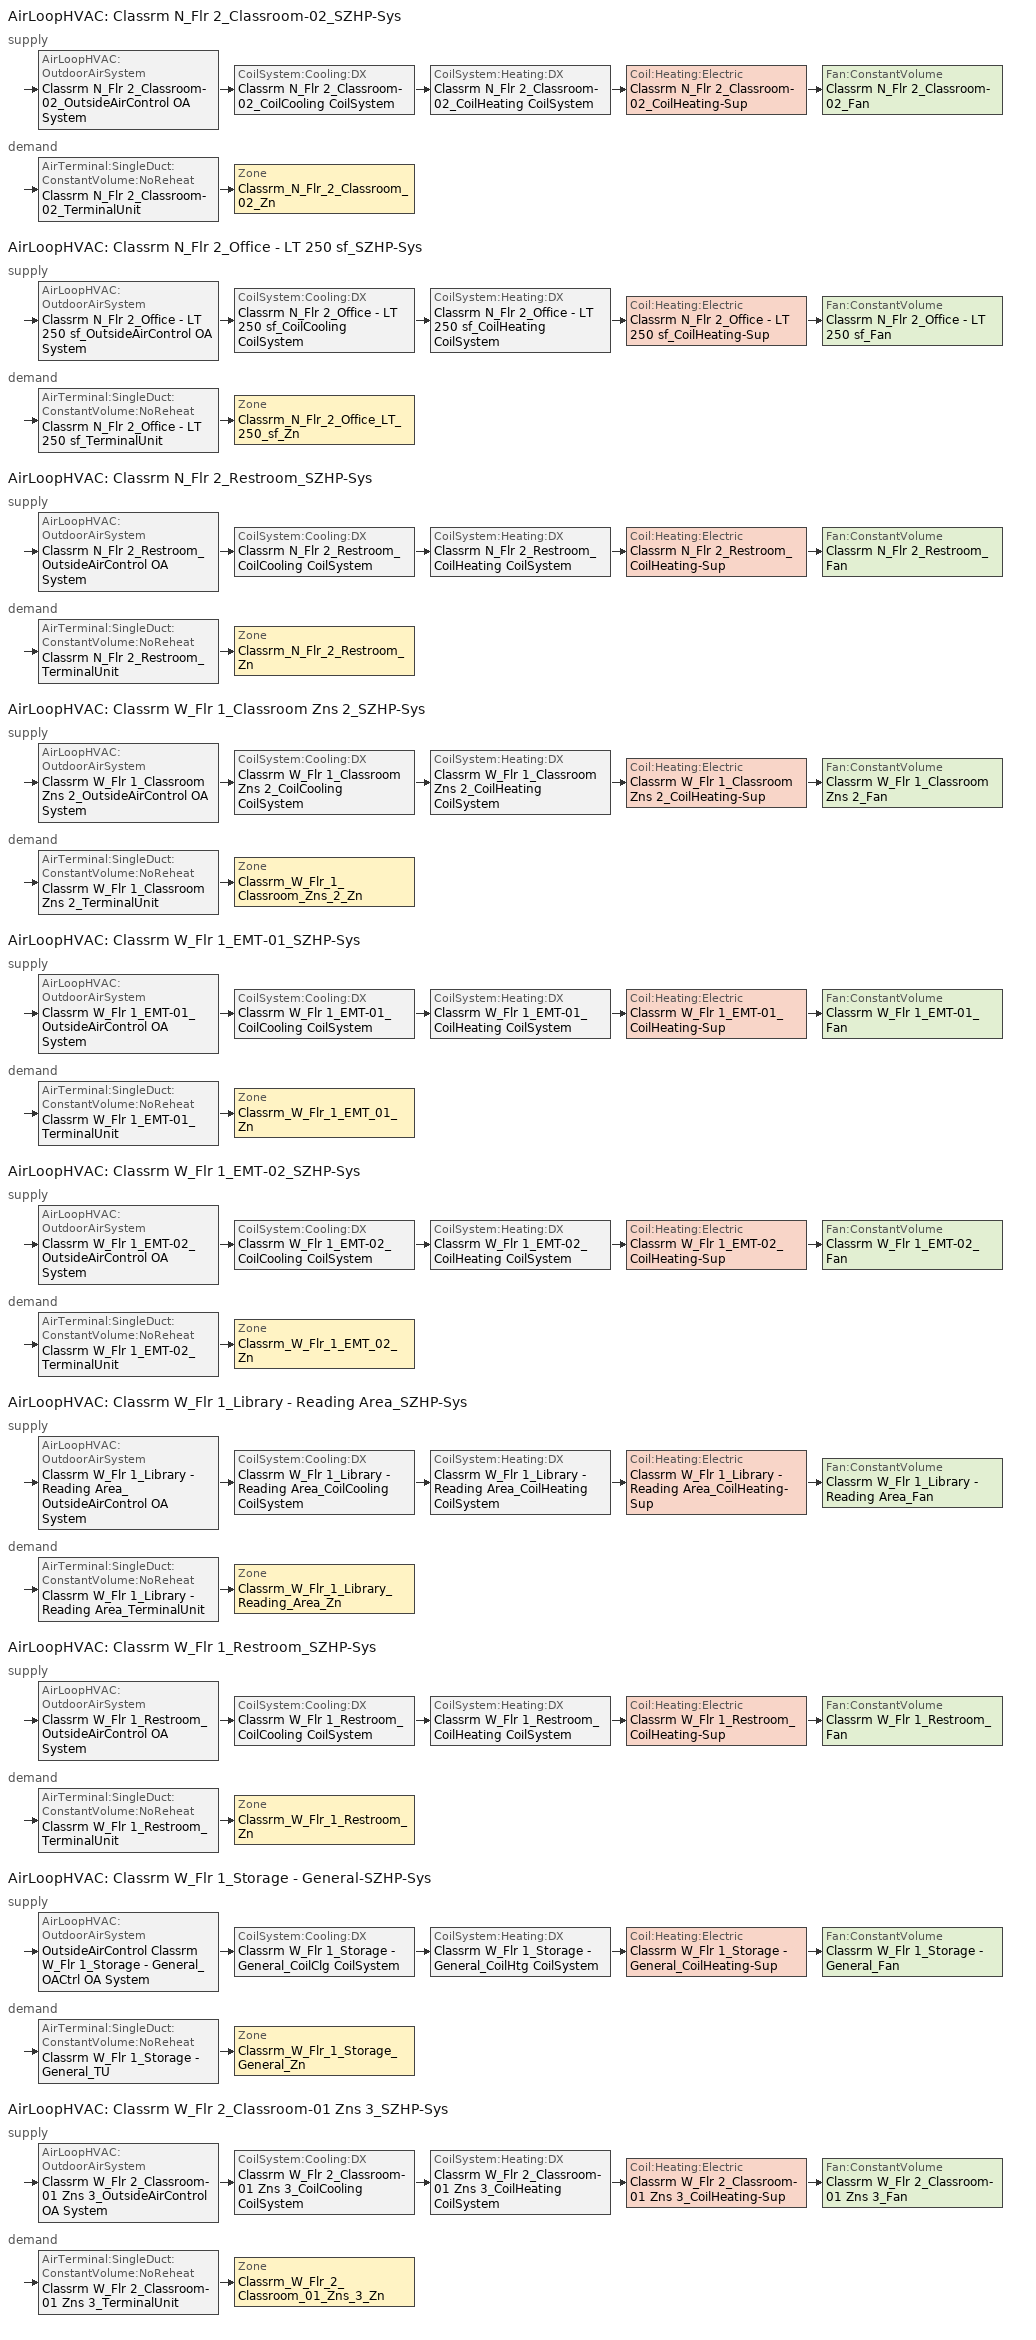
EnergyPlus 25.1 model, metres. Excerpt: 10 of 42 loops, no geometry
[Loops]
AirLoopHVAC 'Classrm N_Flr 2_Classroom-02_SZHP-Sys'
 supply: AirLoopHVAC:OutdoorAirSystem 'Classrm N_Flr 2_Classroom-02_OutsideAirControl OA System' > CoilSystem:Cooling:DX 'Classrm N_Flr 2_Classroom-02_CoilCooling CoilSystem' > CoilSystem:Heating:DX 'Classrm N_Flr 2_Classroom-02_CoilHeating CoilSystem' > Coil:Heating:Electric 'Classrm N_Flr 2_Classroom-02_CoilHeating-Sup' > Fan:ConstantVolume 'Classrm N_Flr 2_Classroom-02_Fan'
 demand: AirTerminal:SingleDuct:ConstantVolume:NoReheat 'Classrm N_Flr 2_Classroom-02_TerminalUnit' > Zone 'Classrm_N_Flr_2_Classroom_02_Zn'
AirLoopHVAC 'Classrm N_Flr 2_Office - LT 250 sf_SZHP-Sys'
 supply: AirLoopHVAC:OutdoorAirSystem 'Classrm N_Flr 2_Office - LT 250 sf_OutsideAirControl OA System' > CoilSystem:Cooling:DX 'Classrm N_Flr 2_Office - LT 250 sf_CoilCooling CoilSystem' > CoilSystem:Heating:DX 'Classrm N_Flr 2_Office - LT 250 sf_CoilHeating CoilSystem' > Coil:Heating:Electric 'Classrm N_Flr 2_Office - LT 250 sf_CoilHeating-Sup' > Fan:ConstantVolume 'Classrm N_Flr 2_Office - LT 250 sf_Fan'
 demand: AirTerminal:SingleDuct:ConstantVolume:NoReheat 'Classrm N_Flr 2_Office - LT 250 sf_TerminalUnit' > Zone 'Classrm_N_Flr_2_Office_LT_250_sf_Zn'
AirLoopHVAC 'Classrm N_Flr 2_Restroom_SZHP-Sys'
 supply: AirLoopHVAC:OutdoorAirSystem 'Classrm N_Flr 2_Restroom_OutsideAirControl OA System' > CoilSystem:Cooling:DX 'Classrm N_Flr 2_Restroom_CoilCooling CoilSystem' > CoilSystem:Heating:DX 'Classrm N_Flr 2_Restroom_CoilHeating CoilSystem' > Coil:Heating:Electric 'Classrm N_Flr 2_Restroom_CoilHeating-Sup' > Fan:ConstantVolume 'Classrm N_Flr 2_Restroom_Fan'
 demand: AirTerminal:SingleDuct:ConstantVolume:NoReheat 'Classrm N_Flr 2_Restroom_TerminalUnit' > Zone 'Classrm_N_Flr_2_Restroom_Zn'
AirLoopHVAC 'Classrm W_Flr 1_Classroom Zns 2_SZHP-Sys'
 supply: AirLoopHVAC:OutdoorAirSystem 'Classrm W_Flr 1_Classroom Zns 2_OutsideAirControl OA System' > CoilSystem:Cooling:DX 'Classrm W_Flr 1_Classroom Zns 2_CoilCooling CoilSystem' > CoilSystem:Heating:DX 'Classrm W_Flr 1_Classroom Zns 2_CoilHeating CoilSystem' > Coil:Heating:Electric 'Classrm W_Flr 1_Classroom Zns 2_CoilHeating-Sup' > Fan:ConstantVolume 'Classrm W_Flr 1_Classroom Zns 2_Fan'
 demand: AirTerminal:SingleDuct:ConstantVolume:NoReheat 'Classrm W_Flr 1_Classroom Zns 2_TerminalUnit' > Zone 'Classrm_W_Flr_1_Classroom_Zns_2_Zn'
AirLoopHVAC 'Classrm W_Flr 1_EMT-01_SZHP-Sys'
 supply: AirLoopHVAC:OutdoorAirSystem 'Classrm W_Flr 1_EMT-01_OutsideAirControl OA System' > CoilSystem:Cooling:DX 'Classrm W_Flr 1_EMT-01_CoilCooling CoilSystem' > CoilSystem:Heating:DX 'Classrm W_Flr 1_EMT-01_CoilHeating CoilSystem' > Coil:Heating:Electric 'Classrm W_Flr 1_EMT-01_CoilHeating-Sup' > Fan:ConstantVolume 'Classrm W_Flr 1_EMT-01_Fan'
 demand: AirTerminal:SingleDuct:ConstantVolume:NoReheat 'Classrm W_Flr 1_EMT-01_TerminalUnit' > Zone 'Classrm_W_Flr_1_EMT_01_Zn'
AirLoopHVAC 'Classrm W_Flr 1_EMT-02_SZHP-Sys'
 supply: AirLoopHVAC:OutdoorAirSystem 'Classrm W_Flr 1_EMT-02_OutsideAirControl OA System' > CoilSystem:Cooling:DX 'Classrm W_Flr 1_EMT-02_CoilCooling CoilSystem' > CoilSystem:Heating:DX 'Classrm W_Flr 1_EMT-02_CoilHeating CoilSystem' > Coil:Heating:Electric 'Classrm W_Flr 1_EMT-02_CoilHeating-Sup' > Fan:ConstantVolume 'Classrm W_Flr 1_EMT-02_Fan'
 demand: AirTerminal:SingleDuct:ConstantVolume:NoReheat 'Classrm W_Flr 1_EMT-02_TerminalUnit' > Zone 'Classrm_W_Flr_1_EMT_02_Zn'
AirLoopHVAC 'Classrm W_Flr 1_Library - Reading Area_SZHP-Sys'
 supply: AirLoopHVAC:OutdoorAirSystem 'Classrm W_Flr 1_Library - Reading Area_OutsideAirControl OA System' > CoilSystem:Cooling:DX 'Classrm W_Flr 1_Library - Reading Area_CoilCooling CoilSystem' > CoilSystem:Heating:DX 'Classrm W_Flr 1_Library - Reading Area_CoilHeating CoilSystem' > Coil:Heating:Electric 'Classrm W_Flr 1_Library - Reading Area_CoilHeating-Sup' > Fan:ConstantVolume 'Classrm W_Flr 1_Library - Reading Area_Fan'
 demand: AirTerminal:SingleDuct:ConstantVolume:NoReheat 'Classrm W_Flr 1_Library - Reading Area_TerminalUnit' > Zone 'Classrm_W_Flr_1_Library_Reading_Area_Zn'
AirLoopHVAC 'Classrm W_Flr 1_Restroom_SZHP-Sys'
 supply: AirLoopHVAC:OutdoorAirSystem 'Classrm W_Flr 1_Restroom_OutsideAirControl OA System' > CoilSystem:Cooling:DX 'Classrm W_Flr 1_Restroom_CoilCooling CoilSystem' > CoilSystem:Heating:DX 'Classrm W_Flr 1_Restroom_CoilHeating CoilSystem' > Coil:Heating:Electric 'Classrm W_Flr 1_Restroom_CoilHeating-Sup' > Fan:ConstantVolume 'Classrm W_Flr 1_Restroom_Fan'
 demand: AirTerminal:SingleDuct:ConstantVolume:NoReheat 'Classrm W_Flr 1_Restroom_TerminalUnit' > Zone 'Classrm_W_Flr_1_Restroom_Zn'
AirLoopHVAC 'Classrm W_Flr 1_Storage - General-SZHP-Sys'
 supply: AirLoopHVAC:OutdoorAirSystem 'OutsideAirControl Classrm W_Flr 1_Storage - General_OACtrl OA System' > CoilSystem:Cooling:DX 'Classrm W_Flr 1_Storage - General_CoilClg CoilSystem' > CoilSystem:Heating:DX 'Classrm W_Flr 1_Storage - General_CoilHtg CoilSystem' > Coil:Heating:Electric 'Classrm W_Flr 1_Storage - General_CoilHeating-Sup' > Fan:ConstantVolume 'Classrm W_Flr 1_Storage - General_Fan'
 demand: AirTerminal:SingleDuct:ConstantVolume:NoReheat 'Classrm W_Flr 1_Storage - General_TU' > Zone 'Classrm_W_Flr_1_Storage_General_Zn'
AirLoopHVAC 'Classrm W_Flr 2_Classroom-01 Zns 3_SZHP-Sys'
 supply: AirLoopHVAC:OutdoorAirSystem 'Classrm W_Flr 2_Classroom-01 Zns 3_OutsideAirControl OA System' > CoilSystem:Cooling:DX 'Classrm W_Flr 2_Classroom-01 Zns 3_CoilCooling CoilSystem' > CoilSystem:Heating:DX 'Classrm W_Flr 2_Classroom-01 Zns 3_CoilHeating CoilSystem' > Coil:Heating:Electric 'Classrm W_Flr 2_Classroom-01 Zns 3_CoilHeating-Sup' > Fan:ConstantVolume 'Classrm W_Flr 2_Classroom-01 Zns 3_Fan'
 demand: AirTerminal:SingleDuct:ConstantVolume:NoReheat 'Classrm W_Flr 2_Classroom-01 Zns 3_TerminalUnit' > Zone 'Classrm_W_Flr_2_Classroom_01_Zns_3_Zn'
[DesignSpecification:OutdoorAir] Outdoor Air Method=Maximum; Outdoor Air Flow per Person {m3/s-person}=7.07921e-05; Outdoor Air Flow per Zone Floor Area {m3/s-m2}=0.000762; Outdoor Air Flow per Zone {m3/s}=0; Outdoor Air Flow Air Changes per Hour {1/hr}=0; Outdoor Air Schedule=SchoolK8ClassroomHVACAvail
DSOA_Classrm_W_Flr_1_EMT_01_Zn; DSOA_Classrm_W_Flr_1_EMT_02_Zn; DSOA_Classrm_N_Flr_2_Office_LT_250_sf_Zn; DSOA_Classrm_N_Flr_2_Restroom_Zn; DSOA_Classrm_W_Flr_1_Restroom_Zn; DSOA_Classrm_W_Flr_1_Storage_General_Zn; DSOA_Classrm_N_Flr_2_Classroom_02_Zn; DSOA_Classrm_W_Flr_1_Classroom_Zns_2_Zn; DSOA_Classrm_W_Flr_2_Classroom_01_Zns_3_Zn; DSOA_Classrm_W_Flr_1_Library_Reading_Area_Zn
[ZoneControl:Thermostat]
ZC_Classrm_W_Flr_1_Library_Reading_Area_Zn: Zone or ZoneList=Classrm_W_Flr_1_Library_Reading_Area_Zn; Control Type Schedule=Classrm_W_Flr_1_Library_Reading_Area_Zn Zn Thermostat Schedule; Control 1=TSDSP_Classrm_W_Flr_1_Library_Reading_Area_Zn; Temperature Difference Between Cutout And Setpoint {deltaC}=0
[ThermostatSetpoint:DualSetpoint]
TSDSP_Classrm_W_Flr_1_Library_Reading_Area_Zn: Heating Setpoint Temperature Schedule=SchoolK8ClassroomHtgSetpt; Cooling Setpoint Temperature Schedule=SchoolK8ClassroomClgSetpt
[Sizing:Zone] Zone Cooling Design Supply Air Temperature Input Method=TemperatureDifference; Zone Cooling Design Supply Air Temperature {C}=14; Zone Cooling Design Supply Air Temperature Difference {deltaC}=11.1111; Zone Heating Design Supply Air Temperature Input Method=TemperatureDifference; Zone Heating Design Supply Air Temperature {C}=40; Zone Heating Design Supply Air Temperature Difference {deltaC}=13.8889; Zone Cooling Design Supply Air Humidity Ratio {kgWater/kgDryAir}=0.0085; Zone Heating Design Supply Air Humidity Ratio {kgWater/kgDryAir}=0.008; Zone Heating Sizing Factor=1; Zone Cooling Sizing Factor=1; Cooling Design Air Flow Method=DesignDay; Cooling Design Air Flow Rate {m3/s}=0; Cooling Minimum Air Flow per Zone Floor Area {m3/s-m2}=0; Cooling Minimum Air Flow {m3/s}=0; Cooling Minimum Air Flow Fraction=0; Heating Design Air Flow Method=DesignDay; Heating Design Air Flow Rate {m3/s}=0; Heating Maximum Air Flow per Zone Floor Area {m3/s-m2}=0; Heating Maximum Air Flow {m3/s}=0; Heating Maximum Air Flow Fraction=0; Account for Dedicated Outdoor Air System=No; Zone Load Sizing Method=Sensible Load Only No Latent Load; Zone Latent Cooling Design Supply Air Humidity Ratio Input Method=HumidityRatioDifference; Zone Cooling Design Supply Air Humidity Ratio Difference {kgWater/kgDryAir}=0.005; Zone Latent Heating Design Supply Air Humidity Ratio Input Method=HumidityRatioDifference; Zone Humidification Design Supply Air Humidity Ratio Difference {kgWater/kgDryAir}=0.005
Name | Design Specification Outdoor Air Object
Classrm_N_Flr_2_Classroom_02_Zn | DSOA_Classrm_N_Flr_2_Classroom_02_Zn
Classrm_N_Flr_2_Office_LT_250_sf_Zn | DSOA_Classrm_N_Flr_2_Office_LT_250_sf_Zn
Classrm_N_Flr_2_Restroom_Zn | DSOA_Classrm_N_Flr_2_Restroom_Zn
Classrm_W_Flr_1_Classroom_Zns_2_Zn | DSOA_Classrm_W_Flr_1_Classroom_Zns_2_Zn
Classrm_W_Flr_1_EMT_01_Zn | DSOA_Classrm_W_Flr_1_EMT_01_Zn
Classrm_W_Flr_1_EMT_02_Zn | DSOA_Classrm_W_Flr_1_EMT_02_Zn
Classrm_W_Flr_1_Library_Reading_Area_Zn | DSOA_Classrm_W_Flr_1_Library_Reading_Area_Zn
Classrm_W_Flr_1_Restroom_Zn | DSOA_Classrm_W_Flr_1_Restroom_Zn
Classrm_W_Flr_1_Storage_General_Zn | DSOA_Classrm_W_Flr_1_Storage_General_Zn
Classrm_W_Flr_2_Classroom_01_Zns_3_Zn | DSOA_Classrm_W_Flr_2_Classroom_01_Zns_3_Zn
[Sizing:System] Type of Load to Size On=Sensible; Design Outdoor Air Flow Rate {m3/s}=Autosize; Central Heating Maximum System Air Flow Ratio=1; Preheat Design Temperature {C}=5.68434e-14; Preheat Design Humidity Ratio {kgWater/kgDryAir}=0; Precool Design Temperature {C}=5.68434e-14; Precool Design Humidity Ratio {kgWater/kgDryAir}=0; Central Cooling Design Supply Air Temperature {C}=12.7778; Central Heating Design Supply Air Temperature {C}=35; Type of Zone Sum to Use=NonCoincident; 100% Outdoor Air in Cooling=No; 100% Outdoor Air in Heating=No; Central Cooling Design Supply Air Humidity Ratio {kgWater/kgDryAir}=0.0085; Central Heating Design Supply Air Humidity Ratio {kgWater/kgDryAir}=0.008; Cooling Supply Air Flow Rate Method=DesignDay; Cooling Supply Air Flow Rate {m3/s}=0; Cooling Supply Air Flow Rate Per Floor Area {m3/s-m2}=0.00996765; Cooling Fraction of Autosized Cooling Supply Air Flow Rate=1; Cooling Supply Air Flow Rate Per Unit Cooling Capacity {m3/s-W}=3.94755e-05; Heating Supply Air Flow Rate Method=DesignDay; Heating Supply Air Flow Rate {m3/s}=0; Heating Supply Air Flow Rate Per Floor Area {m3/s-m2}=0.00996765; Heating Fraction of Autosized Heating Supply Air Flow Rate=1; Heating Fraction of Autosized Cooling Supply Air Flow Rate=1; Heating Supply Air Flow Rate Per Unit Heating Capacity {m3/s-W}=3.15882e-05; System Outdoor Air Method=ZoneSum; Zone Maximum Outdoor Air Fraction=1; Cooling Design Capacity Method=CoolingDesignCapacity; Cooling Design Capacity {W}=Autosize; Cooling Design Capacity Per Floor Area {W/m2}=234.7; Fraction of Autosized Cooling Design Capacity=1; Heating Design Capacity Method=HeatingDesignCapacity; Heating Design Capacity {W}=Autosize; Heating Design Capacity Per Floor Area {W/m2}=157; Fraction of Autosized Heating Design Capacity=1; Central Cooling Capacity Control Method=OnOff; Occupant Diversity=Autosize
Classrm N_Flr 2_Classroom-02_SZHP-Sys; Classrm N_Flr 2_Office - LT 250 sf_SZHP-Sys; Classrm N_Flr 2_Restroom_SZHP-Sys; Classrm W_Flr 1_Classroom Zns 2_SZHP-Sys; Classrm W_Flr 1_EMT-01_SZHP-Sys; Classrm W_Flr 1_EMT-02_SZHP-Sys; Classrm W_Flr 1_Library - Reading Area_SZHP-Sys; Classrm W_Flr 1_Restroom_SZHP-Sys; Classrm W_Flr 1_Storage - General-SZHP-Sys; Classrm W_Flr 2_Classroom-01 Zns 3_SZHP-Sys
[AirTerminal:SingleDuct:ConstantVolume:NoReheat] Availability Schedule=Always On Discrete; Maximum Air Flow Rate {m3/s}=Autosize
Classrm N_Flr 2_Classroom-02_TerminalUnit; Classrm N_Flr 2_Office - LT 250 sf_TerminalUnit; Classrm N_Flr 2_Restroom_TerminalUnit; Classrm W_Flr 1_Classroom Zns 2_TerminalUnit; Classrm W_Flr 1_EMT-01_TerminalUnit; Classrm W_Flr 1_EMT-02_TerminalUnit; Classrm W_Flr 1_Library - Reading Area_TerminalUnit; Classrm W_Flr 1_Restroom_TerminalUnit; Classrm W_Flr 1_Storage - General_TU; Classrm W_Flr 2_Classroom-01 Zns 3_TerminalUnit
[Zone equipment]
Classrm_N_Flr_2_Classroom_02_Zn: Classrm N_Flr 2_Classroom-02_TerminalUnit
Classrm_N_Flr_2_Office_LT_250_sf_Zn: Classrm N_Flr 2_Office - LT 250 sf_TerminalUnit
Classrm_N_Flr_2_Restroom_Zn: Classrm N_Flr 2_Restroom_Zn PropExhFan, Classrm N_Flr 2_Restroom_TerminalUnit
Classrm_W_Flr_1_Classroom_Zns_2_Zn: Classrm W_Flr 1_Classroom Zns 2_TerminalUnit
Classrm_W_Flr_1_EMT_01_Zn: Classrm W_Flr 1_EMT-01_TerminalUnit
Classrm_W_Flr_1_EMT_02_Zn: Classrm W_Flr 1_EMT-02_TerminalUnit
Classrm_W_Flr_1_Library_Reading_Area_Zn: Classrm W_Flr 1_Library - Reading Area_TerminalUnit
Classrm_W_Flr_1_Restroom_Zn: Classrm W_Flr 1_Restroom_Zn PropExhFan, Classrm W_Flr 1_Restroom_TerminalUnit
Classrm_W_Flr_1_Storage_General_Zn: Classrm W_Flr 1_Storage - General_TU
Classrm_W_Flr_2_Classroom_01_Zns_3_Zn: Classrm W_Flr 2_Classroom-01 Zns 3_TerminalUnit
[Fan:ConstantVolume] Availability Schedule=SchoolK8ClassroomHVACAvail; Fan Total Efficiency=0.59; Pressure Rise {Pa}=687.53; Maximum Flow Rate {m3/s}=Autosize; Motor Efficiency=0.9; Motor In Airstream Fraction=1
Classrm N_Flr 2_Classroom-02_Fan; Classrm N_Flr 2_Office - LT 250 sf_Fan; Classrm N_Flr 2_Restroom_Fan; Classrm W_Flr 1_Classroom Zns 2_Fan; Classrm W_Flr 1_EMT-01_Fan; Classrm W_Flr 1_EMT-02_Fan; Classrm W_Flr 1_Library - Reading Area_Fan; Classrm W_Flr 1_Restroom_Fan; Classrm W_Flr 1_Storage - General_Fan; Classrm W_Flr 2_Classroom-01 Zns 3_Fan
[Fan:ZoneExhaust] Availability Schedule=SchoolK8ClassroomHVACAvail; Fan Total Efficiency=0.55575; Pressure Rise {Pa}=235.627; Maximum Flow Rate {m3/s}=0.117987; System Availability Manager Coupling Mode=Decoupled; Balanced Exhaust Fraction Schedule=Always On Discrete
Classrm N_Flr 2_Restroom_Zn PropExhFan; Classrm W_Flr 1_Restroom_Zn PropExhFan
[Coil:Cooling:DX:SingleSpeed] Availability Schedule=Always On Discrete; Gross Rated Total Cooling Capacity {W}=autosize; Gross Rated Sensible Heat Ratio=Autosize; Rated Air Flow Rate {m3/s}=Autosize; 2017 Rated Evaporator Fan Power Per Volume Flow Rate {W/(m3/s)}=773.3; 2023 Rated Evaporator Fan Power Per Volume Flow Rate {W/(m3/s)}=934.4; Total Cooling Capacity Function of Temperature Curve=CoilClgDXQRatio_fTwbToadbSI; Total Cooling Capacity Function of Flow Fraction Curve=CoilClgDXSnglQRatio_fCFMRatio; Energy Input Ratio Function of Flow Fraction Curve=CoilClgDXSnglEIRRatio_fCFMRatio; Part Load Fraction Correlation Curve=CoilClgDXSEEREIRRatio_fQFrac; Minimum Outdoor Dry-Bulb Temperature for Compressor Operation {C}=-25; Nominal Time for Condensate Removal to Begin {s}=0; Ratio of Initial Moisture Evaporation Rate and Steady State Latent Capacity=0; Maximum Cycling Rate {cycles/hr}=0; Latent Capacity Time Constant {s}=0; Condenser Type=AirCooled; Evaporative Condenser Effectiveness=0.9; Evaporative Condenser Air Flow Rate {m3/s}=Autosize; Evaporative Condenser Pump Rated Power Consumption {W}=Autosize; Crankcase Heater Capacity {W}=0; Maximum Outdoor Dry-Bulb Temperature for Crankcase Heater Operation {C}=10; Basin Heater Capacity {W/K}=0; Basin Heater Setpoint Temperature {C}=2
Name | Gross Rated Cooling COP {W/W} | Energy Input Ratio Function of Temperature Curve
Classrm N_Flr 2_Classroom-02_CoilCooling | 3.83 | CoilClgDXSEEREIR_fTwbToadbSI-6
Classrm N_Flr 2_Office - LT 250 sf_CoilCooling | 4.08 | CoilClgDXSEEREIR_fTwbToadbSI-7
Classrm N_Flr 2_Restroom_CoilCooling | 4.08 | CoilClgDXSEEREIR_fTwbToadbSI-8
Classrm W_Flr 1_Classroom Zns 2_CoilCooling | 4.08 | CoilClgDXSEEREIR_fTwbToadbSI-28
Classrm W_Flr 1_EMT-01_CoilCooling | 4.08 | CoilClgDXSEEREIR_fTwbToadbSI-33
Classrm W_Flr 1_EMT-02_CoilCooling | 4.08 | CoilClgDXSEEREIR_fTwbToadbSI-36
Classrm W_Flr 1_Library - Reading Area_CoilCooling | 3.5 | CoilClgDXSEEREIR_fTwbToadbSI-27
Classrm W_Flr 1_Restroom_CoilCooling | 4.08 | CoilClgDXSEEREIR_fTwbToadbSI-34
Classrm W_Flr 1_Storage - General_CoilClg | 4.08 | CoilClgDXSEEREIR_fTwbToadbSI-30
Classrm W_Flr 2_Classroom-01 Zns 3_CoilCooling | 3.66 | CoilClgDXSEEREIR_fTwbToadbSI-31
[Coil:Heating:Electric] Availability Schedule=Always On Discrete; Efficiency=1; Nominal Capacity {W}=Autosize
Classrm N_Flr 2_Classroom-02_CoilHeating-Sup; Classrm N_Flr 2_Office - LT 250 sf_CoilHeating-Sup; Classrm N_Flr 2_Restroom_CoilHeating-Sup; Classrm W_Flr 1_Classroom Zns 2_CoilHeating-Sup; Classrm W_Flr 1_EMT-01_CoilHeating-Sup; Classrm W_Flr 1_EMT-02_CoilHeating-Sup; Classrm W_Flr 1_Library - Reading Area_CoilHeating-Sup; Classrm W_Flr 1_Restroom_CoilHeating-Sup; Classrm W_Flr 1_Storage - General_CoilHeating-Sup; Classrm W_Flr 2_Classroom-01 Zns 3_CoilHeating-Sup
[Coil:Heating:DX:SingleSpeed] Availability Schedule=Always On Discrete; Gross Rated Heating Capacity {W}=autosize; Rated Air Flow Rate {m3/s}=Autosize; 2017 Rated Supply Fan Power Per Volume Flow Rate {W/(m3/s)}=773.3; 2023 Rated Supply Fan Power Per Volume Flow Rate {W/(m3/s)}=934.4; Heating Capacity Function of Temperature Curve=CoilHtgHPQRatio_fToadbSI; Heating Capacity Function of Flow Fraction Curve=CoilHtgHPQRatio_fCFMRatio; Energy Input Ratio Function of Temperature Curve=CoilHtgHPEIRRatio_fToadbSI; Energy Input Ratio Function of Flow Fraction Curve=CoilHtgHPEIRRatio_fCFMRatio; Part Load Fraction Correlation Curve=CoilHtgHPEIRRatio_fQFrac; Minimum Outdoor Dry-Bulb Temperature for Compressor Operation {C}=-8.33333; Maximum Outdoor Dry-Bulb Temperature for Defrost Operation {C}=4.44444; Maximum Outdoor Dry-Bulb Temperature for Crankcase Heater Operation {C}=10; Defrost Strategy=ReverseCycle; Defrost Control=Timed; Defrost Time Period Fraction=0.058333; Resistive Defrost Heater Capacity {W}=2000
Name | Gross Rated Heating COP {W/W} | Defrost Energy Input Ratio Function of Temperature Curve | Crankcase Heater Capacity {W}
Classrm N_Flr 2_Classroom-02_CoilHeating | 3.79 | Classrm N_Flr 2_Classroom-02_CoilHeating Defrost Curve | 25.0402
Classrm N_Flr 2_Office - LT 250 sf_CoilHeating | 3.5 | Classrm N_Flr 2_Office - LT 250 sf_CoilHeating Defrost Curve | 7.20219
Classrm N_Flr 2_Restroom_CoilHeating | 3.5 | Classrm N_Flr 2_Restroom_CoilHeating Defrost Curve | 13.3157
Classrm W_Flr 1_Classroom Zns 2_CoilHeating | 3.5 | Classrm W_Flr 1_Classroom Zns 2_CoilHeating Defrost Curve | 51.3663
Classrm W_Flr 1_EMT-01_CoilHeating | 3.5 | Classrm W_Flr 1_EMT-01_CoilHeating Defrost Curve | 3.02487
Classrm W_Flr 1_EMT-02_CoilHeating | 3.5 | Classrm W_Flr 1_EMT-02_CoilHeating Defrost Curve | 2.4499
Classrm W_Flr 1_Library - Reading Area_CoilHeating | 3.5 | Classrm W_Flr 1_Library - Reading Area_CoilHeating Defrost Curve | 29.924
Classrm W_Flr 1_Restroom_CoilHeating | 3.5 | Classrm W_Flr 1_Restroom_CoilHeating Defrost Curve | 14.0744
Classrm W_Flr 1_Storage - General_CoilHtg | 3.5 | Classrm W_Flr 1_Storage - General_CoilHtg Defrost Curve | 9.51959
Classrm W_Flr 2_Classroom-01 Zns 3_CoilHeating | 3.66 | Classrm W_Flr 2_Classroom-01 Zns 3_CoilHeating Defrost Curve | 81.2903
[CoilSystem:Cooling:DX] Availability Schedule=Always On Discrete
Name | Cooling Coil
Classrm N_Flr 2_Classroom-02_CoilCooling CoilSystem | Classrm N_Flr 2_Classroom-02_CoilCooling
Classrm N_Flr 2_Office - LT 250 sf_CoilCooling CoilSystem | Classrm N_Flr 2_Office - LT 250 sf_CoilCooling
Classrm N_Flr 2_Restroom_CoilCooling CoilSystem | Classrm N_Flr 2_Restroom_CoilCooling
Classrm W_Flr 1_Classroom Zns 2_CoilCooling CoilSystem | Classrm W_Flr 1_Classroom Zns 2_CoilCooling
Classrm W_Flr 1_EMT-01_CoilCooling CoilSystem | Classrm W_Flr 1_EMT-01_CoilCooling
Classrm W_Flr 1_EMT-02_CoilCooling CoilSystem | Classrm W_Flr 1_EMT-02_CoilCooling
Classrm W_Flr 1_Library - Reading Area_CoilCooling CoilSystem | Classrm W_Flr 1_Library - Reading Area_CoilCooling
Classrm W_Flr 1_Restroom_CoilCooling CoilSystem | Classrm W_Flr 1_Restroom_CoilCooling
Classrm W_Flr 1_Storage - General_CoilClg CoilSystem | Classrm W_Flr 1_Storage - General_CoilClg
Classrm W_Flr 2_Classroom-01 Zns 3_CoilCooling CoilSystem | Classrm W_Flr 2_Classroom-01 Zns 3_CoilCooling
[CoilSystem:Heating:DX] Availability Schedule=Always On Discrete
Name | Heating Coil
Classrm N_Flr 2_Classroom-02_CoilHeating CoilSystem | Classrm N_Flr 2_Classroom-02_CoilHeating
Classrm N_Flr 2_Office - LT 250 sf_CoilHeating CoilSystem | Classrm N_Flr 2_Office - LT 250 sf_CoilHeating
Classrm N_Flr 2_Restroom_CoilHeating CoilSystem | Classrm N_Flr 2_Restroom_CoilHeating
Classrm W_Flr 1_Classroom Zns 2_CoilHeating CoilSystem | Classrm W_Flr 1_Classroom Zns 2_CoilHeating
Classrm W_Flr 1_EMT-01_CoilHeating CoilSystem | Classrm W_Flr 1_EMT-01_CoilHeating
Classrm W_Flr 1_EMT-02_CoilHeating CoilSystem | Classrm W_Flr 1_EMT-02_CoilHeating
Classrm W_Flr 1_Library - Reading Area_CoilHeating CoilSystem | Classrm W_Flr 1_Library - Reading Area_CoilHeating
Classrm W_Flr 1_Restroom_CoilHeating CoilSystem | Classrm W_Flr 1_Restroom_CoilHeating
Classrm W_Flr 1_Storage - General_CoilHtg CoilSystem | Classrm W_Flr 1_Storage - General_CoilHtg
Classrm W_Flr 2_Classroom-01 Zns 3_CoilHeating CoilSystem | Classrm W_Flr 2_Classroom-01 Zns 3_CoilHeating
[Controller:OutdoorAir] Minimum Outdoor Air Flow Rate {m3/s}=0; Maximum Outdoor Air Flow Rate {m3/s}=Autosize; Economizer Control Type=NoEconomizer; Economizer Control Action Type=ModulateFlow; Economizer Maximum Limit Enthalpy {J/kg}=64000; Lockout Type=NoLockout; Minimum Limit Type=FixedMinimum; Minimum Outdoor Air Schedule=SchoolK8ClassroomHVACAvail; High Humidity Control=No; Control High Indoor Humidity Based on Outdoor Humidity Ratio=Yes; Heat Recovery Bypass Control Type=BypassWhenWithinEconomizerLimits; Economizer Operation Staging=InterlockedWithMechanicalCooling
Name | Mechanical Ventilation Controller
Classrm N_Flr 2_Classroom-02_OutsideAirControl | Classrm N_Flr 2_Classroom-02_OutsideAirControl Mech Vent Controller
Classrm N_Flr 2_Office - LT 250 sf_OutsideAirControl | Classrm N_Flr 2_Office - LT 250 sf_OutsideAirControl Mech Vent Controller
Classrm N_Flr 2_Restroom_OutsideAirControl | Classrm N_Flr 2_Restroom_OutsideAirControl Mech Vent Controller
Classrm W_Flr 1_Classroom Zns 2_OutsideAirControl | Classrm W_Flr 1_Classroom Zns 2_OutsideAirControl Mech Vent Controller
Classrm W_Flr 1_EMT-01_OutsideAirControl | Classrm W_Flr 1_EMT-01_OutsideAirControl Mech Vent Controller
Classrm W_Flr 1_EMT-02_OutsideAirControl | Classrm W_Flr 1_EMT-02_OutsideAirControl Mech Vent Controller
Classrm W_Flr 1_Library - Reading Area_OutsideAirControl | Classrm W_Flr 1_Library - Reading Area_OutsideAirControl Mech Vent Controller
Classrm W_Flr 1_Restroom_OutsideAirControl | Classrm W_Flr 1_Restroom_OutsideAirControl Mech Vent Controller
OutsideAirControl Classrm W_Flr 1_Storage - General_OACtrl | OutsideAirControl Classrm W_Flr 1_Storage - General_OACtrl Mech Vent Controller
Classrm W_Flr 2_Classroom-01 Zns 3_OutsideAirControl | Classrm W_Flr 2_Classroom-01 Zns 3_OutsideAirControl Mech Vent Controller
[Controller:MechanicalVentilation] Availability Schedule=SchoolK8ClassroomHVACAvail; Demand Controlled Ventilation=No; System Outdoor Air Method=ZoneSum
Name | Zone or ZoneList 1 | Design Specification Outdoor Air Object Name 1
Classrm N_Flr 2_Classroom-02_OutsideAirControl Mech Vent Controller | Classrm_N_Flr_2_Classroom_02_Zn | DSOA_Classrm_N_Flr_2_Classroom_02_Zn
Classrm N_Flr 2_Office - LT 250 sf_OutsideAirControl Mech Vent Controller | Classrm_N_Flr_2_Office_LT_250_sf_Zn | DSOA_Classrm_N_Flr_2_Office_LT_250_sf_Zn
Classrm N_Flr 2_Restroom_OutsideAirControl Mech Vent Controller | Classrm_N_Flr_2_Restroom_Zn | DSOA_Classrm_N_Flr_2_Restroom_Zn
Classrm W_Flr 1_Classroom Zns 2_OutsideAirControl Mech Vent Controller | Classrm_W_Flr_1_Classroom_Zns_2_Zn | DSOA_Classrm_W_Flr_1_Classroom_Zns_2_Zn
Classrm W_Flr 1_EMT-01_OutsideAirControl Mech Vent Controller | Classrm_W_Flr_1_EMT_01_Zn | DSOA_Classrm_W_Flr_1_EMT_01_Zn
Classrm W_Flr 1_EMT-02_OutsideAirControl Mech Vent Controller | Classrm_W_Flr_1_EMT_02_Zn | DSOA_Classrm_W_Flr_1_EMT_02_Zn
Classrm W_Flr 1_Library - Reading Area_OutsideAirControl Mech Vent Controller | Classrm_W_Flr_1_Library_Reading_Area_Zn | DSOA_Classrm_W_Flr_1_Library_Reading_Area_Zn
Classrm W_Flr 1_Restroom_OutsideAirControl Mech Vent Controller | Classrm_W_Flr_1_Restroom_Zn | DSOA_Classrm_W_Flr_1_Restroom_Zn
OutsideAirControl Classrm W_Flr 1_Storage - General_OACtrl Mech Vent Controller | Classrm_W_Flr_1_Storage_General_Zn | DSOA_Classrm_W_Flr_1_Storage_General_Zn
Classrm W_Flr 2_Classroom-01 Zns 3_OutsideAirControl Mech Vent Controller | Classrm_W_Flr_2_Classroom_01_Zns_3_Zn | DSOA_Classrm_W_Flr_2_Classroom_01_Zns_3_Zn
[AirLoopHVAC] Design Supply Air Flow Rate {m3/s}=Autosize; Design Return Air Flow Fraction of Supply Air Flow=1
Classrm N_Flr 2_Classroom-02_SZHP-Sys; Classrm N_Flr 2_Office - LT 250 sf_SZHP-Sys; Classrm N_Flr 2_Restroom_SZHP-Sys; Classrm W_Flr 1_Classroom Zns 2_SZHP-Sys; Classrm W_Flr 1_EMT-01_SZHP-Sys; Classrm W_Flr 1_EMT-02_SZHP-Sys; Classrm W_Flr 1_Library - Reading Area_SZHP-Sys; Classrm W_Flr 1_Restroom_SZHP-Sys; Classrm W_Flr 1_Storage - General-SZHP-Sys; Classrm W_Flr 2_Classroom-01 Zns 3_SZHP-Sys
[AvailabilityManager:NightCycle] Applicability Schedule=Always On Discrete; Fan Schedule=SchoolK8ClassroomHVACAvail; Control Type=CycleOnControlZone; Thermostat Tolerance {deltaC}=1.11111; Cycling Run Time Control Type=ThermostatWithMinimumRunTime; Cycling Run Time {s}=900
Name | Control Zone or Zone List
Availability Manager Night Cycle 6 | Classrm_N_Flr_2_Classroom_02_Zn
Availability Manager Night Cycle 7 | Classrm_N_Flr_2_Office_LT_250_sf_Zn
Availability Manager Night Cycle 8 | Classrm_N_Flr_2_Restroom_Zn
Availability Manager Night Cycle 28 | Classrm_W_Flr_1_Classroom_Zns_2_Zn
Availability Manager Night Cycle 33 | Classrm_W_Flr_1_EMT_01_Zn
Availability Manager Night Cycle 36 | Classrm_W_Flr_1_EMT_02_Zn
Availability Manager Night Cycle 27 | Classrm_W_Flr_1_Library_Reading_Area_Zn
Availability Manager Night Cycle 34 | Classrm_W_Flr_1_Restroom_Zn
Availability Manager Night Cycle 30 | Classrm_W_Flr_1_Storage_General_Zn
Availability Manager Night Cycle 31 | Classrm_W_Flr_2_Classroom_01_Zns_3_Zn
[SetpointManager:SingleZone:Reheat] Control Variable=Temperature; Minimum Supply Air Temperature {C}=-99; Maximum Supply Air Temperature {C}=99
Name | Control Zone | Setpoint Node or NodeList
Setpoint Manager Single Zone Reheat 6 | Classrm_N_Flr_2_Classroom_02_Zn | Classrm N_Flr 2_Classroom-02_Fan Outlet Node
Setpoint Manager Single Zone Reheat 7 | Classrm_N_Flr_2_Office_LT_250_sf_Zn | Classrm N_Flr 2_Office - LT 250 sf_Fan Outlet Node
Setpoint Manager Single Zone Reheat 8 | Classrm_N_Flr_2_Restroom_Zn | Classrm N_Flr 2_Restroom_Fan Outlet Node
Setpoint Manager Single Zone Reheat 28 | Classrm_W_Flr_1_Classroom_Zns_2_Zn | Classrm W_Flr 1_Classroom Zns 2_Fan Outlet Node
Setpoint Manager Single Zone Reheat 33 | Classrm_W_Flr_1_EMT_01_Zn | Classrm W_Flr 1_EMT-01_Fan Outlet Node
Setpoint Manager Single Zone Reheat 36 | Classrm_W_Flr_1_EMT_02_Zn | Classrm W_Flr 1_EMT-02_Fan Outlet Node
Setpoint Manager Single Zone Reheat 27 | Classrm_W_Flr_1_Library_Reading_Area_Zn | Classrm W_Flr 1_Library - Reading Area_Fan Outlet Node
Setpoint Manager Single Zone Reheat 34 | Classrm_W_Flr_1_Restroom_Zn | Classrm W_Flr 1_Restroom_Fan Outlet Node
Setpoint Manager Single Zone Reheat 30 | Classrm_W_Flr_1_Storage_General_Zn | Classrm W_Flr 1_Storage - General_Fan Outlet Node
Setpoint Manager Single Zone Reheat 31 | Classrm_W_Flr_2_Classroom_01_Zns_3_Zn | Classrm W_Flr 2_Classroom-01 Zns 3_Fan Outlet Node
[SetpointManager:MixedAir] Control Variable=Temperature
Name | Setpoint Node or NodeList
Classrm N_Flr 2_Classroom-02_OutsideAirControl OA System Mixed Air Node OS Default SPM | Classrm N_Flr 2_Classroom-02_OutsideAirControl OA System Mixed Air Node
Classrm N_Flr 2_Classroom-02_CoilCooling Outlet Node OS Default SPM | Classrm N_Flr 2_Classroom-02_CoilCooling Outlet Node
Classrm N_Flr 2_Classroom-02_CoilHeating Outlet Node OS Default SPM | Classrm N_Flr 2_Classroom-02_CoilHeating Outlet Node
Classrm N_Flr 2_Classroom-02_CoilHeating-Sup Outlet Node OS Default SPM | Classrm N_Flr 2_Classroom-02_CoilHeating-Sup Outlet Node
Classrm N_Flr 2_Office - LT 250 sf_OutsideAirControl OA System Mixed Air Node OS Default SPM | Classrm N_Flr 2_Office - LT 250 sf_OutsideAirControl OA System Mixed Air Node
Classrm N_Flr 2_Office - LT 250 sf_CoilCooling Outlet Node OS Default SPM | Classrm N_Flr 2_Office - LT 250 sf_CoilCooling Outlet Node
Classrm N_Flr 2_Office - LT 250 sf_CoilHeating Outlet Node OS Default SPM | Classrm N_Flr 2_Office - LT 250 sf_CoilHeating Outlet Node
Classrm N_Flr 2_Office - LT 250 sf_CoilHeating-Sup Outlet Node OS Default SPM | Classrm N_Flr 2_Office - LT 250 sf_CoilHeating-Sup Outlet Node
Classrm N_Flr 2_Restroom_OutsideAirControl OA System Mixed Air Node OS Default SPM | Classrm N_Flr 2_Restroom_OutsideAirControl OA System Mixed Air Node
Classrm N_Flr 2_Restroom_CoilCooling Outlet Node OS Default SPM | Classrm N_Flr 2_Restroom_CoilCooling Outlet Node
Classrm N_Flr 2_Restroom_CoilHeating Outlet Node OS Default SPM | Classrm N_Flr 2_Restroom_CoilHeating Outlet Node
Classrm N_Flr 2_Restroom_CoilHeating-Sup Outlet Node OS Default SPM | Classrm N_Flr 2_Restroom_CoilHeating-Sup Outlet Node
Classrm W_Flr 1_Classroom Zns 2_OutsideAirControl OA System Mixed Air Node OS Default SPM | Classrm W_Flr 1_Classroom Zns 2_OutsideAirControl OA System Mixed Air Node
Classrm W_Flr 1_Classroom Zns 2_CoilCooling Outlet Node OS Default SPM | Classrm W_Flr 1_Classroom Zns 2_CoilCooling Outlet Node
Classrm W_Flr 1_Classroom Zns 2_CoilHeating Outlet Node OS Default SPM | Classrm W_Flr 1_Classroom Zns 2_CoilHeating Outlet Node
Classrm W_Flr 1_Classroom Zns 2_CoilHeating-Sup Outlet Node OS Default SPM | Classrm W_Flr 1_Classroom Zns 2_CoilHeating-Sup Outlet Node
Classrm W_Flr 1_EMT-01_OutsideAirControl OA System Mixed Air Node OS Default SPM | Classrm W_Flr 1_EMT-01_OutsideAirControl OA System Mixed Air Node
Classrm W_Flr 1_EMT-01_CoilCooling Outlet Node OS Default SPM | Classrm W_Flr 1_EMT-01_CoilCooling Outlet Node
Classrm W_Flr 1_EMT-01_CoilHeating Outlet Node OS Default SPM | Classrm W_Flr 1_EMT-01_CoilHeating Outlet Node
Classrm W_Flr 1_EMT-01_CoilHeating-Sup Outlet Node OS Default SPM | Classrm W_Flr 1_EMT-01_CoilHeating-Sup Outlet Node
Classrm W_Flr 1_EMT-02_OutsideAirControl OA System Mixed Air Node OS Default SPM | Classrm W_Flr 1_EMT-02_OutsideAirControl OA System Mixed Air Node
Classrm W_Flr 1_EMT-02_CoilCooling Outlet Node OS Default SPM | Classrm W_Flr 1_EMT-02_CoilCooling Outlet Node
Classrm W_Flr 1_EMT-02_CoilHeating Outlet Node OS Default SPM | Classrm W_Flr 1_EMT-02_CoilHeating Outlet Node
Classrm W_Flr 1_EMT-02_CoilHeating-Sup Outlet Node OS Default SPM | Classrm W_Flr 1_EMT-02_CoilHeating-Sup Outlet Node
Classrm W_Flr 1_Library - Reading Area_OutsideAirControl OA System Mixed Air Node OS Default SPM | Classrm W_Flr 1_Library - Reading Area_OutsideAirControl OA System Mixed Air Node
Classrm W_Flr 1_Library - Reading Area_CoilCooling Outlet Node OS Default SPM | Classrm W_Flr 1_Library - Reading Area_CoilCooling Outlet Node
Classrm W_Flr 1_Library - Reading Area_CoilHeating Outlet Node OS Default SPM | Classrm W_Flr 1_Library - Reading Area_CoilHeating Outlet Node
Classrm W_Flr 1_Library - Reading Area_CoilHeating-Sup Outlet Node OS Default SPM | Classrm W_Flr 1_Library - Reading Area_CoilHeating-Sup Outlet Node
Classrm W_Flr 1_Restroom_OutsideAirControl OA System Mixed Air Node OS Default SPM | Classrm W_Flr 1_Restroom_OutsideAirControl OA System Mixed Air Node
Classrm W_Flr 1_Restroom_CoilCooling Outlet Node OS Default SPM | Classrm W_Flr 1_Restroom_CoilCooling Outlet Node
Classrm W_Flr 1_Restroom_CoilHeating Outlet Node OS Default SPM | Classrm W_Flr 1_Restroom_CoilHeating Outlet Node
Classrm W_Flr 1_Restroom_CoilHeating-Sup Outlet Node OS Default SPM | Classrm W_Flr 1_Restroom_CoilHeating-Sup Outlet Node
OutsideAirControl Classrm W_Flr 1_Storage - General_OACtrl OA System Mixed Air Node OS Default SPM | OutsideAirControl Classrm W_Flr 1_Storage - General_OACtrl OA System Mixed Air Node
Classrm W_Flr 1_Storage - General_CoilClg Outlet Node OS Default SPM | Classrm W_Flr 1_Storage - General_CoilClg Outlet Node
Classrm W_Flr 1_Storage - General_CoilHtg Outlet Node OS Default SPM | Classrm W_Flr 1_Storage - General_CoilHtg Outlet Node
Classrm W_Flr 1_Storage - General_CoilHeating-Sup Outlet Node OS Default SPM | Classrm W_Flr 1_Storage - General_CoilHeating-Sup Outlet Node
Classrm W_Flr 2_Classroom-01 Zns 3_OutsideAirControl OA System Mixed Air Node OS Default SPM | Classrm W_Flr 2_Classroom-01 Zns 3_OutsideAirControl OA System Mixed Air Node
Classrm W_Flr 2_Classroom-01 Zns 3_CoilCooling Outlet Node OS Default SPM | Classrm W_Flr 2_Classroom-01 Zns 3_CoilCooling Outlet Node
Classrm W_Flr 2_Classroom-01 Zns 3_CoilHeating Outlet Node OS Default SPM | Classrm W_Flr 2_Classroom-01 Zns 3_CoilHeating Outlet Node
Classrm W_Flr 2_Classroom-01 Zns 3_CoilHeating-Sup Outlet Node OS Default SPM | Classrm W_Flr 2_Classroom-01 Zns 3_CoilHeating-Sup Outlet Node
[Schedule:Day:Hourly]
SchoolK8ClassroomHVACAvailWD: 0, 0, 0, 0, 0, 0, 1, 1, 1, 1, 1, 1, 1, 1, 1, 1, 1, 1, 1, 1, 1, 1, 0, 0
SchoolK8ClassroomHVACAvailSat: 0, 0, 0, 0, 0, 0, 0, 1, 1, 1, 1, 1, 1, 0, 0, 0, 0, 0, 0, 0, 0, 0, 0, 0
SchoolK8ClassroomHVACAvailSun: 0, 0, 0, 0, 0, 0, 0, 0, 0, 0, 0, 0, 0, 0, 0, 0, 0, 0, 0, 0, 0, 0, 0, 0
SchoolK8ClassroomHtgSetptWD: 15.56, 15.56, 15.56, 15.56, 15.56, 15.56, 21.11, 21.11, 21.11, 21.11, 21.11, 21.11, 21.11, 21.11, 21.11, 21.11, 21.11, 21.11, 21.11, 21.11, 21.11, 21.11, 15.56, 15.56
SchoolK8ClassroomHtgSetptSat: 15.56, 15.56, 15.56, 15.56, 15.56, 15.56, 15.56, 21.11, 21.11, 21.11, 21.11, 21.11, 21.11, 15.56, 15.56, 15.56, 15.56, 15.56, 15.56, 15.56, 15.56, 15.56, 15.56, 15.56
SchoolK8ClassroomHtgSetptSun: 15.56, 15.56, 15.56, 15.56, 15.56, 15.56, 15.56, 15.56, 15.56, 15.56, 15.56, 15.56, 15.56, 15.56, 15.56, 15.56, 15.56, 15.56, 15.56, 15.56, 15.56, 15.56, 15.56, 15.56
SchoolK8ClassroomClgSetptWD: 29.44, 29.44, 29.44, 29.44, 29.44, 29.44, 23.89, 23.89, 23.89, 23.89, 23.89, 23.89, 23.89, 23.89, 23.89, 23.89, 23.89, 23.89, 23.89, 23.89, 23.89, 23.89, 29.44, 29.44
SchoolK8ClassroomClgSetptSat: 29.44, 29.44, 29.44, 29.44, 29.44, 29.44, 29.44, 23.89, 23.89, 23.89, 23.89, 23.89, 23.89, 29.44, 29.44, 29.44, 29.44, 29.44, 29.44, 29.44, 29.44, 29.44, 29.44, 29.44
SchoolK8ClassroomClgSetptSun: 29.44, 29.44, 29.44, 29.44, 29.44, 29.44, 29.44, 29.44, 29.44, 29.44, 29.44, 29.44, 29.44, 29.44, 29.44, 29.44, 29.44, 29.44, 29.44, 29.44, 29.44, 29.44, 29.44, 29.44
[Schedule:Week:Daily]
SchoolK8ClassroomClgSetptWk: SchoolK8ClassroomClgSetptSun, SchoolK8ClassroomClgSetptWD, SchoolK8ClassroomClgSetptWD, SchoolK8ClassroomClgSetptWD, SchoolK8ClassroomClgSetptWD, SchoolK8ClassroomClgSetptWD, SchoolK8ClassroomClgSetptSat, SchoolK8ClassroomClgSetptSun, SchoolK8ClassroomClgSetptWD, SchoolK8ClassroomClgSetptWD, SchoolK8ClassroomClgSetptSun, SchoolK8ClassroomClgSetptSun
SchoolK8ClassroomHVACAvailWk: SchoolK8ClassroomHVACAvailSun, SchoolK8ClassroomHVACAvailWD, SchoolK8ClassroomHVACAvailWD, SchoolK8ClassroomHVACAvailWD, SchoolK8ClassroomHVACAvailWD, SchoolK8ClassroomHVACAvailWD, SchoolK8ClassroomHVACAvailSat, SchoolK8ClassroomHVACAvailSun, SchoolK8ClassroomHVACAvailWD, SchoolK8ClassroomHVACAvailWD, SchoolK8ClassroomHVACAvailSun, SchoolK8ClassroomHVACAvailSun
SchoolK8ClassroomHtgSetptWk: SchoolK8ClassroomHtgSetptSun, SchoolK8ClassroomHtgSetptWD, SchoolK8ClassroomHtgSetptWD, SchoolK8ClassroomHtgSetptWD, SchoolK8ClassroomHtgSetptWD, SchoolK8ClassroomHtgSetptWD, SchoolK8ClassroomHtgSetptSat, SchoolK8ClassroomHtgSetptSun, SchoolK8ClassroomHtgSetptWD, SchoolK8ClassroomHtgSetptWD, SchoolK8ClassroomHtgSetptSun, SchoolK8ClassroomHtgSetptSun
[Schedule:Year]
SchoolK8ClassroomClgSetpt: SchoolK8ClassroomClgSetptWk, 1, 1, 12, 31
SchoolK8ClassroomHVACAvail: SchoolK8ClassroomHVACAvailWk, 1, 1, 12, 31
SchoolK8ClassroomHtgSetpt: SchoolK8ClassroomHtgSetptWk, 1, 1, 12, 31
[Schedule:Constant]
Always On Discrete: Hourly Value=1
[Schedule:Compact]
Classrm_W_Flr_1_Library_Reading_Area_Zn Zn Thermostat Schedule: Through: 12/31, For: AllDays, Until: 24:00, 4
[Curve:Quadratic] Minimum Value of x=0
Name | Coefficient1 Constant | Coefficient2 x | Coefficient3 x**2 | Maximum Value of x | Minimum Curve Output | Maximum Curve Output
CoilClgDXSnglQRatio_fCFMRatio | 0.8 | 0.2 | 0 | 100 | 0.8
CoilClgDXSnglEIRRatio_fCFMRatio | 1.156 | -0.1816 | 0.0256 | 100
CoilHtgHPQRatio_fCFMRatio | 0.84 | 0.16 | 0 | 100 | 0.84
CoilHtgHPEIRRatio_fCFMRatio | 1.3824 | -0.4336 | 0.0512 | 1
CoilHtgHPEIRRatio_fQFrac | 0.85 | 0.15 | 0 | 1 | 0.85 | 1
[Curve:Cubic]
Name | Coefficient1 Constant | Coefficient2 x | Coefficient3 x**2 | Coefficient4 x**3 | Minimum Value of x | Maximum Value of x | Minimum Curve Output | Maximum Curve Output
CoilClgDXSEEREIRRatio_fQFrac | 1 | 0 | 0 | 0 | 0.7 | 1 | 1 | 1
CoilHtgHPQRatio_fToadbSI | 0.729009 | 0.031928 | 0.000136 | -9e-06 | 0 | 10 | 0.17 | 1.05
CoilHtgHPEIRRatio_fToadbSI | 1.21829 | -0.036117 | 0.00142 | -2.7e-05 | 0 | 10 | 0.97 | 3.18
[Curve:Biquadratic]
Name | Coefficient1 Constant | Coefficient2 x | Coefficient3 x**2 | Coefficient4 y | Coefficient5 y**2 | Coefficient6 x*y | Minimum Value of x | Maximum Value of x | Minimum Value of y | Maximum Value of y | Minimum Curve Output | Maximum Curve Output
CoilClgDXQRatio_fTwbToadbSI | 0.86779 | 0.014245 | 0.000554 | -0.007569 | 3.2e-05 | -0.000191 | 13.89 | 25 | 23.89 | 46.11 | 0.77 | 1.29
Classrm N_Flr 2_Classroom-02_CoilHeating Defrost Curve; Classrm N_Flr 2_Office - LT 250 sf_CoilHeating Defrost Curve; Classrm N_Flr 2_Restroom_CoilHeating Defrost Curve; Classrm W_Flr 1_Classroom Zns 2_CoilHeating Defrost Curve; Classrm W_Flr 1_EMT-01_CoilHeating Defrost Curve; Classrm W_Flr 1_EMT-02_CoilHeating Defrost Curve; Classrm W_Flr 1_Library - Reading Area_CoilHeating Defrost Curve; Classrm W_Flr 1_Restroom_CoilHeating Defrost Curve; Classrm W_Flr 1_Storage - General_CoilHtg Defrost Curve; Classrm W_Flr 2_Classroom-01 Zns 3_CoilHeating Defrost Curve | 1 | 0 | 0 | 0 | 0 | 0 | 0 | 1 | 0 | 1
[Table:IndependentVariable]
CoilClgDXSEEREIR_fTwbToadbSI-6_IndependentVariable_0; CoilClgDXSEEREIR_fTwbToadbSI-7_IndependentVariable_0; CoilClgDXSEEREIR_fTwbToadbSI-8_IndependentVariable_0; CoilClgDXSEEREIR_fTwbToadbSI-28_IndependentVariable_0; CoilClgDXSEEREIR_fTwbToadbSI-33_IndependentVariable_0; CoilClgDXSEEREIR_fTwbToadbSI-36_IndependentVariable_0; CoilClgDXSEEREIR_fTwbToadbSI-27_IndependentVariable_0; CoilClgDXSEEREIR_fTwbToadbSI-34_IndependentVariable_0; CoilClgDXSEEREIR_fTwbToadbSI-30_IndependentVariable_0; CoilClgDXSEEREIR_fTwbToadbSI-31_IndependentVariable_0: Cubic, Constant, 13.89, 25, Temperature, 13.89, 19.44, 25
CoilClgDXSEEREIR_fTwbToadbSI-6_IndependentVariable_1; CoilClgDXSEEREIR_fTwbToadbSI-7_IndependentVariable_1; CoilClgDXSEEREIR_fTwbToadbSI-8_IndependentVariable_1; CoilClgDXSEEREIR_fTwbToadbSI-28_IndependentVariable_1; CoilClgDXSEEREIR_fTwbToadbSI-33_IndependentVariable_1; CoilClgDXSEEREIR_fTwbToadbSI-36_IndependentVariable_1; CoilClgDXSEEREIR_fTwbToadbSI-27_IndependentVariable_1; CoilClgDXSEEREIR_fTwbToadbSI-34_IndependentVariable_1; CoilClgDXSEEREIR_fTwbToadbSI-30_IndependentVariable_1; CoilClgDXSEEREIR_fTwbToadbSI-31_IndependentVariable_1: Cubic, Constant, 27.78, 43.33, Temperature, 27.78, 35, 43.33
[Table:IndependentVariableList]
CoilClgDXSEEREIR_fTwbToadbSI-6_IndependentVariableList: CoilClgDXSEEREIR_fTwbToadbSI-6_IndependentVariable_0, CoilClgDXSEEREIR_fTwbToadbSI-6_IndependentVariable_1
CoilClgDXSEEREIR_fTwbToadbSI-7_IndependentVariableList: CoilClgDXSEEREIR_fTwbToadbSI-7_IndependentVariable_0, CoilClgDXSEEREIR_fTwbToadbSI-7_IndependentVariable_1
CoilClgDXSEEREIR_fTwbToadbSI-8_IndependentVariableList: CoilClgDXSEEREIR_fTwbToadbSI-8_IndependentVariable_0, CoilClgDXSEEREIR_fTwbToadbSI-8_IndependentVariable_1
CoilClgDXSEEREIR_fTwbToadbSI-28_IndependentVariableList: CoilClgDXSEEREIR_fTwbToadbSI-28_IndependentVariable_0, CoilClgDXSEEREIR_fTwbToadbSI-28_IndependentVariable_1
CoilClgDXSEEREIR_fTwbToadbSI-33_IndependentVariableList: CoilClgDXSEEREIR_fTwbToadbSI-33_IndependentVariable_0, CoilClgDXSEEREIR_fTwbToadbSI-33_IndependentVariable_1
CoilClgDXSEEREIR_fTwbToadbSI-36_IndependentVariableList: CoilClgDXSEEREIR_fTwbToadbSI-36_IndependentVariable_0, CoilClgDXSEEREIR_fTwbToadbSI-36_IndependentVariable_1
CoilClgDXSEEREIR_fTwbToadbSI-27_IndependentVariableList: CoilClgDXSEEREIR_fTwbToadbSI-27_IndependentVariable_0, CoilClgDXSEEREIR_fTwbToadbSI-27_IndependentVariable_1
CoilClgDXSEEREIR_fTwbToadbSI-34_IndependentVariableList: CoilClgDXSEEREIR_fTwbToadbSI-34_IndependentVariable_0, CoilClgDXSEEREIR_fTwbToadbSI-34_IndependentVariable_1
CoilClgDXSEEREIR_fTwbToadbSI-30_IndependentVariableList: CoilClgDXSEEREIR_fTwbToadbSI-30_IndependentVariable_0, CoilClgDXSEEREIR_fTwbToadbSI-30_IndependentVariable_1
CoilClgDXSEEREIR_fTwbToadbSI-31_IndependentVariableList: CoilClgDXSEEREIR_fTwbToadbSI-31_IndependentVariable_0, CoilClgDXSEEREIR_fTwbToadbSI-31_IndependentVariable_1
[Table:Lookup]
CoilClgDXSEEREIR_fTwbToadbSI-6: CoilClgDXSEEREIR_fTwbToadbSI-6_IndependentVariableList, DivisorOnly, 1, Dimensionless, 0.916875, 1.16301, 1.41138, 0.78414, 1, 1.21791, 0.690413, 0.884805, 1.08116
CoilClgDXSEEREIR_fTwbToadbSI-7: CoilClgDXSEEREIR_fTwbToadbSI-7_IndependentVariableList, DivisorOnly, 1, Dimensionless, 0.916875, 1.16301, 1.41138, 0.78414, 1, 1.21791, 0.690413, 0.884805, 1.08116
CoilClgDXSEEREIR_fTwbToadbSI-8: CoilClgDXSEEREIR_fTwbToadbSI-8_IndependentVariableList, DivisorOnly, 1, Dimensionless, 0.916875, 1.16301, 1.41138, 0.78414, 1, 1.21791, 0.690413, 0.884805, 1.08116
CoilClgDXSEEREIR_fTwbToadbSI-28: CoilClgDXSEEREIR_fTwbToadbSI-28_IndependentVariableList, DivisorOnly, 1, Dimensionless, 0.916875, 1.16301, 1.41138, 0.78414, 1, 1.21791, 0.690413, 0.884805, 1.08116
CoilClgDXSEEREIR_fTwbToadbSI-33: CoilClgDXSEEREIR_fTwbToadbSI-33_IndependentVariableList, DivisorOnly, 1, Dimensionless, 0.916875, 1.16301, 1.41138, 0.78414, 1, 1.21791, 0.690413, 0.884805, 1.08116
CoilClgDXSEEREIR_fTwbToadbSI-36: CoilClgDXSEEREIR_fTwbToadbSI-36_IndependentVariableList, DivisorOnly, 1, Dimensionless, 0.916875, 1.16301, 1.41138, 0.78414, 1, 1.21791, 0.690413, 0.884805, 1.08116
CoilClgDXSEEREIR_fTwbToadbSI-27: CoilClgDXSEEREIR_fTwbToadbSI-27_IndependentVariableList, DivisorOnly, 1, Dimensionless, 0.916875, 1.16301, 1.41138, 0.78414, 1, 1.21791, 0.690413, 0.884805, 1.08116
CoilClgDXSEEREIR_fTwbToadbSI-34: CoilClgDXSEEREIR_fTwbToadbSI-34_IndependentVariableList, DivisorOnly, 1, Dimensionless, 0.916875, 1.16301, 1.41138, 0.78414, 1, 1.21791, 0.690413, 0.884805, 1.08116
CoilClgDXSEEREIR_fTwbToadbSI-30: CoilClgDXSEEREIR_fTwbToadbSI-30_IndependentVariableList, DivisorOnly, 1, Dimensionless, 0.916875, 1.16301, 1.41138, 0.78414, 1, 1.21791, 0.690413, 0.884805, 1.08116
CoilClgDXSEEREIR_fTwbToadbSI-31: CoilClgDXSEEREIR_fTwbToadbSI-31_IndependentVariableList, DivisorOnly, 1, Dimensionless, 0.916875, 1.16301, 1.41138, 0.78414, 1, 1.21791, 0.690413, 0.884805, 1.08116
